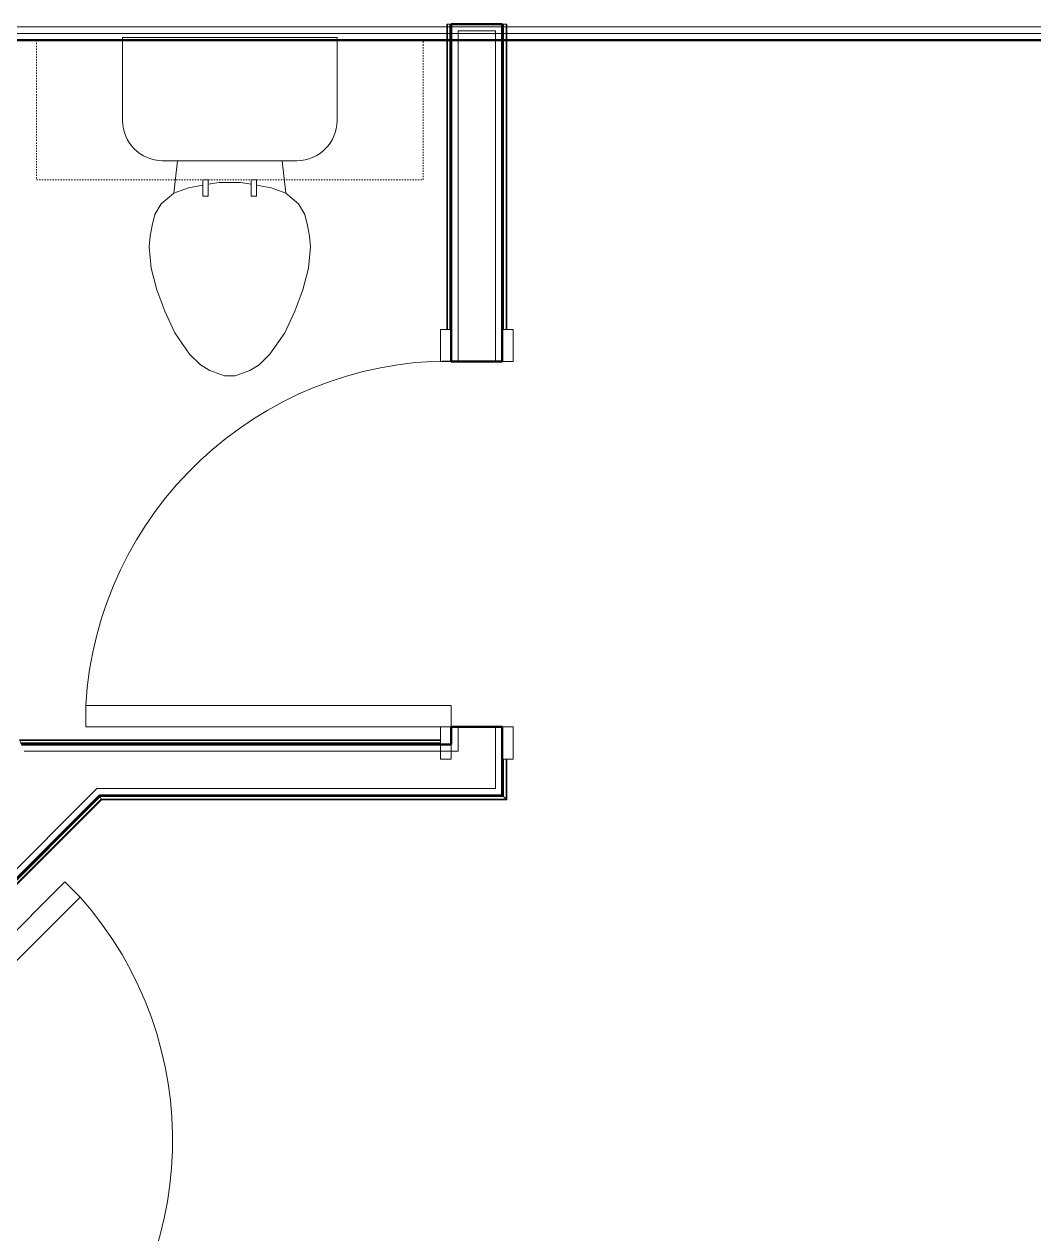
# Model space of a CAD drawing. Header units: inches. Extents: x -4235 to -464, y 9706 to 12425.
# Drawn here: x -2334.6 to -2240.6, y 10300.4 to 10413 of the extents above; entities that cross this region are included whole.
import ezdxf

# ---------------------------------------------------------------- set-up
doc = ezdxf.new("R2010")
doc.units = ezdxf.units.IN
doc.header["$MEASUREMENT"] = 0
doc.linetypes.add('Dash', pattern=[0.25, 0.125, -0.125])
for name, color, linetype, lineweight in [('0-1', 7, 'Continuous', 5), ('0-2', 254, 'Continuous', 9), ('A-DOOR-1', 7, 'Continuous', 9), ('A-DOOR-2', 90, 'Continuous', 20), ('A-DOOR-FRAM-1', 90, 'Continuous', 20), ('A-WALL-1', 250, 'Continuous', 50), ('A-WALL-2', 50, 'Continuous', 13), ('A-WALL-3', 10, 'Continuous', 9), ('A-WALL-4', 254, 'Continuous', 9), ('A-WALL-5', 7, 'Continuous', 9), ('I-WALL-1', 250, 'Continuous', 50), ('I-WALL-2', 10, 'Continuous', 9), ('I-WALL-3', 254, 'Continuous', 9), ('I-WALL-4', 7, 'Continuous', 9), ('P-SANR-FIXT-1', 7, 'Continuous', 9), ('P-SANR-FIXT-2', 254, 'Continuous', 9), ('Q-CASE-3', 7, 'Continuous', 9), ('Q-CASE-4', 7, 'Dash', 9)]:
    doc.layers.add(name, color=color, linetype=linetype, lineweight=lineweight)

# ---------------------------------------------------------------- blocks, each defined once
blk = doc.blocks.new('Basic Wall _ INT - W4BØF - _5_8 GYP - 2X4 WOOD_BATT_ - 5_8 GYP_ - ___-2695166-BACKGROUND - 1ST FLOOR')
at = {"layer": 'A-WALL-3'}
for p, q in [((-2295.21, 10413.04), (-2295.27, 10413.04)), ((-2295.06, 10413.04), (-2295.21, 10413.04)), ((-2295.21, 10411.54), (-2295.21, 10413.04)), ((-2295, 10413.04), (-2295.06, 10413.04)), ((-2294.95, 10413.04), (-2294.99, 10413.04)), ((-2294.86, 10413.04), (-2294.88, 10413.04)), ((-2294.86, 10413.04), (-2294.86, 10411.54)), ((-2294.86, 10384.62), (-2294.86, 10381.62))]:
    blk.add_line(p, q, dxfattribs=at)
at = {"layer": 'A-WALL-4'}
for p, q in [((-2295.27, 10413.04), (-2294.98, 10413.04)), ((-2295.27, 10411.54), (-2295.27, 10413.04)), ((-2294.98, 10413.04), (-2294.98, 10411.54)), ((-2294.98, 10413.04), (-2294.97, 10413.04)), ((-2294.97, 10413.04), (-2294.96, 10413.04)), ((-2294.96, 10413.04), (-2294.94, 10413.04)), ((-2294.94, 10413.04), (-2294.92, 10413.04)), ((-2294.92, 10413.04), (-2294.9, 10413.04)), ((-2294.9, 10413.04), (-2294.86, 10413.04)), ((-2295.21, 10384.62), (-2295.21, 10411.54)), ((-2294.86, 10411.54), (-2294.86, 10384.62))]:
    blk.add_line(p, q, dxfattribs=at)
at = {"layer": 'A-WALL-5'}
for p, q in [((-2295.27, 10384.62), (-2295.27, 10411.54)), ((-2294.98, 10411.54), (-2294.98, 10384.62))]:
    blk.add_line(p, q, dxfattribs=at)
blk = doc.blocks.new('Basic Wall _ INT - W4BØF - _5_8 GYP - 2X4 WOOD_BATT_ - 5_8 GYP_ - ___-2695167-BACKGROUND - 1ST FLOOR')
at = {"layer": 'A-WALL-3'}
for p, q in [((-2290.08, 10413.04), (-2290.11, 10413.04)), ((-2290.11, 10413.04), (-2290.11, 10411.54)), ((-2289.91, 10413.04), (-2289.97, 10413.04)), ((-2289.76, 10413.04), (-2289.9, 10413.04)), ((-2289.69, 10413.04), (-2289.76, 10413.04)), ((-2289.76, 10411.54), (-2289.76, 10413.04)), ((-2290.11, 10384.62), (-2290.11, 10381.62)), ((-2290.11, 10341.24), (-2290.08, 10341.22)), ((-2289.97, 10341.1), (-2289.91, 10341.04)), ((-2289.9, 10341.04), (-2289.76, 10340.89)), ((-2289.76, 10340.89), (-2289.69, 10340.83))]:
    blk.add_line(p, q, dxfattribs=at)
at = {"layer": 'A-WALL-4'}
for p, q in [((-2290.11, 10413.04), (-2290.06, 10413.04)), ((-2290.06, 10413.04), (-2289.98, 10413.04)), ((-2289.98, 10411.54), (-2289.98, 10413.04)), ((-2289.98, 10413.04), (-2289.9, 10413.04)), ((-2289.9, 10413.04), (-2289.81, 10413.04)), ((-2289.81, 10413.04), (-2289.69, 10413.04)), ((-2289.69, 10411.54), (-2289.69, 10413.04)), ((-2290.11, 10411.54), (-2290.11, 10384.62)), ((-2289.76, 10384.62), (-2289.76, 10411.54)), ((-2290.11, 10344.62), (-2290.11, 10341.24)), ((-2289.76, 10340.89), (-2289.76, 10344.62))]:
    blk.add_line(p, q, dxfattribs=at)
at = {"layer": 'A-WALL-5'}
for p, q in [((-2289.98, 10384.62), (-2289.98, 10411.54)), ((-2289.69, 10384.62), (-2289.69, 10411.54)), ((-2289.98, 10341.12), (-2289.98, 10344.62)), ((-2289.69, 10340.83), (-2289.69, 10344.62))]:
    blk.add_line(p, q, dxfattribs=at)
at = {"layer": 'A-WALL-5', "flags": 128}
for points in [[(-2289.98, 10341.12), (-2289.98, 10341.12), (-2289.99, 10341.13), (-2290.01, 10341.14), (-2290.02, 10341.16), (-2290.04, 10341.18), (-2290.06, 10341.2)], [(-2289.69, 10340.83), (-2289.81, 10340.95), (-2289.9, 10341.04), (-2289.96, 10341.1), (-2289.98, 10341.12)]]:
    blk.add_lwpolyline(points, dxfattribs=at)
blk = doc.blocks.new('Toilet-Domestic-3D - Toilet-Domestic-3D-V45-BACKGROUND - 1ST FLOOR')
at = {"layer": 'P-SANR-FIXT-1'}
for p, q in [((-9.98, 11.75), (-9.98, 19.23)), ((9.98, 19.23), (9.98, 11.75)), ((6.25, 8.02), (-6.25, 8.02)), ((-4.86, 8.02), (-5.21, 5)), ((4.86, 8.02), (5.21, 5)), ((-2.5, 5.74), (-3.84, 5.5)), ((-1, 6), (-2.01, 5.82)), ((1, 6), (-1, 6)), ((2, 5.82), (1, 6)), ((3.84, 5.5), (2.49, 5.74)), ((-5.21, 5), (-6.4, 4)), ((-3.84, 5.5), (-5.21, 5)), ((5.21, 5), (3.84, 5.5)), ((6.4, 4), (5.21, 5)), ((-6.4, 4), (-6.97, 3)), ((6.97, 3), (6.4, 4)), ((-6.97, 3), (-7.24, 2)), ((7.24, 2), (6.97, 3)), ((-7.24, 2), (-7.41, 1)), ((7.41, 1), (7.24, 2)), ((-7.41, 1), (-7.5, 0)), ((7.5, 0), (7.41, 1)), ((-7.5, 0), (-7.33, -1.99)), ((7.33, -1.99), (7.5, 0)), ((-7.33, -1.99), (-6.79, -4)), ((6.79, -4), (7.33, -1.99)), ((-6.79, -4), (-6.06, -6)), ((6.06, -6), (6.79, -4)), ((-6.06, -6), (-5.13, -8)), ((5.13, -8), (6.06, -6)), ((-5.13, -8), (-3.74, -10)), ((3.74, -10), (5.13, -8)), ((-3.74, -10), (-2.74, -11)), ((2.74, -11), (3.74, -10)), ((-2.74, -11), (-1.87, -11.5)), ((1.87, -11.5), (2.74, -11)), ((-1.87, -11.5), (-0.5, -12)), ((-0.5, -12), (0.5, -12)), ((0.5, -12), (1.87, -11.5))]:
    blk.add_line(p, q, dxfattribs=at)
for centre, start, end in [((-6.25, 11.75), 180, 270), ((6.25, 11.75), 270, 360)]:
    blk.add_arc(centre, 3.73, start, end, dxfattribs=at)
at = {"layer": 'P-SANR-FIXT-2'}
for p, q in [((-9.98, 19.48), (9.98, 19.48)), ((-9.98, 19.23), (-9.98, 19.48)), ((9.98, 19.48), (9.98, 19.23))]:
    blk.add_line(p, q, dxfattribs=at)
blk = doc.blocks.new('Basic Wall _ INT - W8BØF - _5_8 GYP - 2X8 WOOD_BATT_ - 5_8 GYP_ - ___-2704775-BACKGROUND - 1ST FLOOR')
at = {"layer": 'I-WALL-2'}
for p, q in [((-2327.58, 10341.22), (-2327.59, 10341.24)), ((-2327.51, 10341.04), (-2327.54, 10341.1)), ((-2327.45, 10340.89), (-2327.51, 10341.04)), ((-2327.42, 10340.83), (-2327.45, 10340.89)), ((-2357.29, 10311.55), (-2357.27, 10311.53)), ((-2357.2, 10311.46), (-2357.24, 10311.51)), ((-2356.99, 10311.26), (-2357.2, 10311.46)), ((-2356.83, 10311.51), (-2356.89, 10311.45)), ((-2356.74, 10311.6), (-2356.82, 10311.52)), ((-2357.14, 10311.41), (-2357.08, 10311.35)), ((-2357.04, 10311.3), (-2356.99, 10311.26))]:
    blk.add_line(p, q, dxfattribs=at)
at = {"layer": 'I-WALL-3'}
for p, q in [((-2357.29, 10311.55), (-2327.59, 10341.24)), ((-2327.45, 10340.89), (-2356.74, 10311.6)), ((-2357.25, 10311.52), (-2357.29, 10311.55)), ((-2357.24, 10311.51), (-2357.25, 10311.52)), ((-2356.78, 10311.47), (-2356.85, 10311.41)), ((-2356.7, 10311.55), (-2356.78, 10311.47))]:
    blk.add_line(p, q, dxfattribs=at)
at = {"layer": 'I-WALL-4'}
for p, q in [((-2357.2, 10311.46), (-2327.54, 10341.12)), ((-2327.42, 10340.83), (-2356.7, 10311.55)), ((-2327.59, 10341.24), (-2327.58, 10341.2))]:
    blk.add_line(p, q, dxfattribs=at)
at = {"layer": 'I-WALL-4', "flags": 128}
for points in [[(-2327.58, 10341.2), (-2327.57, 10341.18), (-2327.56, 10341.16), (-2327.55, 10341.14), (-2327.55, 10341.13), (-2327.54, 10341.12), (-2327.54, 10341.12)], [(-2327.54, 10341.12), (-2327.53, 10341.1), (-2327.51, 10341.04), (-2327.47, 10340.95), (-2327.42, 10340.83)]]:
    blk.add_lwpolyline(points, dxfattribs=at)
blk = doc.blocks.new('Basic Wall _ INT - W4BØF - _5_8 GYP - 2X4 WOOD_BATT_ - 5_8 GYP_ - ___-2695178-BACKGROUND - 1ST FLOOR')
at = {"layer": 'A-WALL-3'}
for p, q in [((-2335.04, 10346.41), (-2335.01, 10346.34)), ((-2335.01, 10346.34), (-2334.95, 10346.2)), ((-2334.95, 10346.19), (-2334.92, 10346.13)), ((-2334.87, 10346.02), (-2334.86, 10345.99))]:
    blk.add_line(p, q, dxfattribs=at)
at = {"layer": 'A-WALL-4'}
for p, q in [((-2295.86, 10346.34), (-2335.01, 10346.34)), ((-2334.86, 10345.99), (-2295.86, 10345.99))]:
    blk.add_line(p, q, dxfattribs=at)
at = {"layer": 'A-WALL-5'}
for p, q in [((-2295.86, 10346.41), (-2335.04, 10346.41)), ((-2295.86, 10346.12), (-2334.92, 10346.12)), ((-2334.86, 10345.99), (-2334.88, 10346.04))]:
    blk.add_line(p, q, dxfattribs=at)
at = {"layer": 'A-WALL-5', "flags": 128}
for points in [[(-2334.92, 10346.12), (-2334.92, 10346.14), (-2334.95, 10346.2), (-2334.99, 10346.29), (-2335.04, 10346.41)], [(-2334.88, 10346.04), (-2334.89, 10346.06), (-2334.9, 10346.08), (-2334.91, 10346.09), (-2334.91, 10346.11), (-2334.92, 10346.11), (-2334.92, 10346.12)]]:
    blk.add_lwpolyline(points, dxfattribs=at)
blk = doc.blocks.new('Basic Wall _ INT - W4BØF - _5_8 GYP - 2X4 WOOD_BATT_ - 5_8 GYP_ - ___-2695179-BACKGROUND - 1ST FLOOR')
at = {"layer": 'A-WALL-3'}
for p, q in [((-2327.59, 10341.24), (-2327.58, 10341.22)), ((-2327.54, 10341.1), (-2327.51, 10341.04)), ((-2327.51, 10341.04), (-2327.45, 10340.89)), ((-2327.45, 10340.89), (-2327.42, 10340.83)), ((-2290.08, 10341.22), (-2290.11, 10341.24)), ((-2289.91, 10341.04), (-2289.97, 10341.1)), ((-2289.76, 10340.89), (-2289.9, 10341.04)), ((-2289.69, 10340.83), (-2289.76, 10340.89))]:
    blk.add_line(p, q, dxfattribs=at)
at = {"layer": 'A-WALL-4'}
for p, q in [((-2327.59, 10341.24), (-2290.11, 10341.24)), ((-2289.76, 10340.89), (-2327.45, 10340.89))]:
    blk.add_line(p, q, dxfattribs=at)
at = {"layer": 'A-WALL-5'}
for p, q in [((-2327.58, 10341.2), (-2327.59, 10341.24)), ((-2327.54, 10341.12), (-2289.98, 10341.12)), ((-2289.69, 10340.83), (-2327.42, 10340.83))]:
    blk.add_line(p, q, dxfattribs=at)
at = {"layer": 'A-WALL-5', "flags": 128}
for points in [[(-2327.54, 10341.12), (-2327.54, 10341.12), (-2327.55, 10341.13), (-2327.55, 10341.14), (-2327.56, 10341.16), (-2327.57, 10341.18), (-2327.58, 10341.2)], [(-2327.42, 10340.83), (-2327.47, 10340.95), (-2327.51, 10341.04), (-2327.53, 10341.1), (-2327.54, 10341.12)], [(-2290.06, 10341.2), (-2290.04, 10341.18), (-2290.02, 10341.16), (-2290.01, 10341.14), (-2289.99, 10341.13), (-2289.98, 10341.12), (-2289.98, 10341.12)], [(-2289.98, 10341.12), (-2289.96, 10341.1), (-2289.9, 10341.04), (-2289.81, 10340.95), (-2289.69, 10340.83)]]:
    blk.add_lwpolyline(points, dxfattribs=at)
blk = doc.blocks.new('SWING - SINGLE - FLUSH - 2-10 x 6-8 - PRIVACY-3199405-BACKGROUND - 1ST FLOOR')
at = {"layer": 'A-DOOR-1'}
blk.add_arc((17, -2.38), 34.07, 180, 266.6343, dxfattribs=at)
at = {"layer": 'A-DOOR-2'}
for p, q in [((15, -2.38), (15, -36.38)), ((17, -2.38), (15, -2.38)), ((17, -2.38), (17, -36.38)), ((17, -36.38), (15, -36.38))]:
    blk.add_line(p, q, dxfattribs=at)
at = {"layer": 'A-DOOR-FRAM-1'}
for p, q in [((-20, 2.37), (-20, 3.37)), ((-20, 3.37), (-17, 3.37)), ((-17, 2.37), (-20, 2.37)), ((-17, 3.37), (-17, 2.37)), ((17, 2.37), (17, 3.37)), ((17, 3.37), (20, 3.37)), ((20, 2.37), (17, 2.37)), ((20, 3.37), (20, 2.37)), ((-20, -2.38), (-17, -2.38)), ((-20, -3.38), (-20, -2.38)), ((-17, -3.38), (-20, -3.38)), ((-17, -2.38), (-17, -3.38)), ((17, -2.38), (20, -2.38)), ((17, -3.38), (17, -2.38)), ((20, -3.38), (17, -3.38)), ((20, -2.38), (20, -3.38))]:
    blk.add_line(p, q, dxfattribs=at)
blk = doc.blocks.new('Basic Wall _ INT - W4BØF - _5_8 GYP - 2X4 WOOD_BATT_ - 5_8 GYP_ - ___-2695183-BACKGROUND - 1ST FLOOR')
at = {"layer": 'A-WALL-3'}
for p, q in [((-2390.13, 10344.43), (-2390.17, 10344.43)), ((-2389.88, 10344.43), (-2389.97, 10344.43)), ((-2389.67, 10344.43), (-2389.87, 10344.43)), ((-2389.58, 10344.43), (-2389.67, 10344.43)), ((-2363.26, 10318.02), (-2363.34, 10318.1)), ((-2363.3, 10317.56), (-2357.29, 10311.55)), ((-2363.19, 10317.95), (-2363.25, 10318.02)), ((-2357.48, 10312.24), (-2363.04, 10317.81)), ((-2357.04, 10311.8), (-2357.48, 10312.24)), ((-2356.83, 10311.59), (-2356.89, 10311.66)), ((-2356.74, 10311.51), (-2356.83, 10311.59)), ((-2356.99, 10311.26), (-2354.87, 10309.13)), ((-2330.83, 10285.09), (-2328.7, 10282.97)), ((-2324.09, 10278.86), (-2324.18, 10278.94)), ((-2324.03, 10278.79), (-2324.09, 10278.86)), ((-2324.13, 10278.4), (-2320.77, 10275.04)), ((-2323.45, 10278.21), (-2323.89, 10278.65)), ((-2321.01, 10275.77), (-2323.44, 10278.21)), ((-2320.53, 10275.29), (-2320.97, 10275.73)), ((-2320.32, 10275.08), (-2320.38, 10275.15)), ((-2320.23, 10275), (-2320.32, 10275.08)), ((-2304.23, 10258.5), (-2304.22, 10258.52)), ((-2304.18, 10258.64), (-2304.15, 10258.7)), ((-2304.15, 10258.71), (-2304.09, 10258.85)), ((-2304.09, 10258.85), (-2304.06, 10258.91))]:
    blk.add_line(p, q, dxfattribs=at)
at = {"layer": 'A-WALL-4'}
for p, q in [((-2390.17, 10344.43), (-2363.3, 10317.56)), ((-2363.34, 10318.1), (-2389.67, 10344.43)), ((-2363.21, 10318.06), (-2363.29, 10318.15)), ((-2363.15, 10318), (-2363.21, 10318.06)), ((-2357.65, 10312.1), (-2363.21, 10317.65)), ((-2357.43, 10312.29), (-2363, 10317.85)), ((-2357.2, 10311.64), (-2357.64, 10312.08)), ((-2356.99, 10311.84), (-2357.43, 10312.28)), ((-2357.29, 10311.55), (-2356.99, 10311.26)), ((-2356.78, 10311.64), (-2356.85, 10311.7)), ((-2356.7, 10311.55), (-2356.78, 10311.64)), ((-2328.7, 10282.97), (-2324.16, 10278.43)), ((-2324.18, 10278.94), (-2328.46, 10283.22)), ((-2324.05, 10278.9), (-2324.13, 10278.98)), ((-2323.98, 10278.84), (-2324.05, 10278.9)), ((-2323.61, 10278.05), (-2324.05, 10278.49)), ((-2323.41, 10278.26), (-2323.84, 10278.69)), ((-2321.14, 10275.59), (-2323.6, 10278.05)), ((-2320.48, 10275.33), (-2323.4, 10278.25)), ((-2320.69, 10275.13), (-2321.13, 10275.57)), ((-2320.77, 10275.04), (-2304.23, 10258.5)), ((-2320.27, 10275.13), (-2320.34, 10275.19)), ((-2320.19, 10275.04), (-2320.27, 10275.12)), ((-2304.09, 10258.85), (-2320.23, 10275))]:
    blk.add_line(p, q, dxfattribs=at)
at = {"layer": 'A-WALL-5'}
for p, q in [((-2363.21, 10317.65), (-2389.99, 10344.43)), ((-2363.3, 10318.15), (-2389.58, 10344.43)), ((-2356.9, 10311.34), (-2357.2, 10311.64)), ((-2324.05, 10278.49), (-2328.62, 10283.06)), ((-2324.13, 10278.98), (-2328.41, 10283.26)), ((-2304.18, 10258.62), (-2320.69, 10275.13)), ((-2304.06, 10258.91), (-2320.19, 10275.04))]:
    blk.add_line(p, q, dxfattribs=at)
at = {"layer": 'A-WALL-5', "flags": 128}
for points in [[(-2390.11, 10344.43), (-2390.08, 10344.43), (-2390.05, 10344.43), (-2390.02, 10344.43), (-2390, 10344.43), (-2389.99, 10344.43), (-2389.99, 10344.43)], [(-2389.99, 10344.43), (-2389.96, 10344.43), (-2389.88, 10344.43), (-2389.75, 10344.43), (-2389.58, 10344.43)], [(-2304.18, 10258.62), (-2304.18, 10258.62), (-2304.19, 10258.61), (-2304.19, 10258.6), (-2304.2, 10258.58), (-2304.21, 10258.56), (-2304.22, 10258.54)], [(-2304.06, 10258.91), (-2304.11, 10258.79), (-2304.15, 10258.7), (-2304.17, 10258.64), (-2304.18, 10258.62)]]:
    blk.add_lwpolyline(points, dxfattribs=at)
blk = doc.blocks.new('Basic Wall _ INT - W4BØF - _5_8 GYP - 2X4 WOOD_BATT_ - 5_8 GYP_ - ___-2695182-BACKGROUND - 1ST FLOOR')
at = {"layer": 'A-WALL-3'}
for p, q in [((-2397.38, 10344.43), (-2397.47, 10344.43)), ((-2397.17, 10344.43), (-2397.38, 10344.43)), ((-2397.08, 10344.43), (-2397.17, 10344.43)), ((-2396.88, 10344.43), (-2396.92, 10344.43)), ((-2360.35, 10307.9), (-2358.23, 10305.78)), ((-2334.18, 10281.73), (-2332.06, 10279.61)), ((-2306.37, 10253.34), (-2306.35, 10253.4)), ((-2306.35, 10253.4), (-2306.29, 10253.54)), ((-2306.28, 10253.55), (-2306.26, 10253.61)), ((-2306.21, 10253.73), (-2306.2, 10253.75))]:
    blk.add_line(p, q, dxfattribs=at)
at = {"layer": 'A-WALL-4'}
for p, q in [((-2360.6, 10307.65), (-2397.38, 10344.43)), ((-2396.88, 10344.43), (-2360.35, 10307.9)), ((-2306.35, 10253.4), (-2332.31, 10279.36)), ((-2332.06, 10279.61), (-2306.2, 10253.75))]:
    blk.add_line(p, q, dxfattribs=at)
at = {"layer": 'A-WALL-5'}
for p, q in [((-2360.64, 10307.6), (-2397.47, 10344.43)), ((-2397.06, 10344.43), (-2360.44, 10307.81)), ((-2306.37, 10253.34), (-2332.36, 10279.32)), ((-2332.15, 10279.52), (-2306.25, 10253.62))]:
    blk.add_line(p, q, dxfattribs=at)
at = {"layer": 'A-WALL-5', "flags": 128}
for points in [[(-2397.47, 10344.43), (-2397.3, 10344.43), (-2397.17, 10344.43), (-2397.09, 10344.43), (-2397.06, 10344.43)], [(-2397.06, 10344.43), (-2397.06, 10344.43), (-2397.04, 10344.43), (-2397.03, 10344.43), (-2397, 10344.43), (-2396.97, 10344.43), (-2396.94, 10344.43)], [(-2306.25, 10253.62), (-2306.26, 10253.6), (-2306.28, 10253.55), (-2306.32, 10253.46), (-2306.37, 10253.34)], [(-2306.22, 10253.71), (-2306.23, 10253.69), (-2306.24, 10253.67), (-2306.24, 10253.65), (-2306.25, 10253.64), (-2306.25, 10253.63), (-2306.25, 10253.62)]]:
    blk.add_lwpolyline(points, dxfattribs=at)
blk = doc.blocks.new('300 Series Wall Hung Cabinet_326 - 36_-2909952-BACKGROUND - 1ST FLOOR')
at = {"layer": 'Q-CASE-3'}
for p, q in [((-2.5, -13.19), (-2.01, -13.19)), ((-2.5, -13.19), (-2.5, -14.69)), ((-2.01, -14.69), (-2.01, -13.19)), ((2, -13.19), (2.49, -13.19)), ((2, -13.19), (2, -14.69)), ((2.49, -14.69), (2.49, -13.19)), ((-2.5, -14.69), (-2.01, -14.69)), ((2, -14.69), (2.49, -14.69))]:
    blk.add_line(p, q, dxfattribs=at)
at = {"layer": 'Q-CASE-4'}
for p, q in [((18, -0.19), (-18, -0.19)), ((-18, -0.19), (-18, -13.19)), ((18, -13.19), (18, -0.19)), ((-18, -13.19), (18, -13.19))]:
    blk.add_line(p, q, dxfattribs=at)
blk = doc.blocks.new('CTR - 1st Phase - Unit Layouts_rvt-1-BACKGROUND - 1ST FLOOR')
at = {"layer": 'A-WALL-1'}
for p, q in [((-2294.86, 10413.04), (-2294.86, 10381.62)), ((-2294.23, 10413.04), (-2294.86, 10413.04)), ((-2290.73, 10413.04), (-2294.23, 10413.04)), ((-2290.11, 10413.04), (-2290.73, 10413.04)), ((-2290.11, 10381.62), (-2290.11, 10413.04)), ((-2294.86, 10381.62), (-2290.11, 10381.62)), ((-2294.86, 10347.62), (-2294.86, 10345.99)), ((-2290.11, 10347.62), (-2294.86, 10347.62)), ((-2290.11, 10345.99), (-2290.11, 10347.62)), ((-2294.86, 10345.99), (-2322.84, 10345.99)), ((-2290.11, 10341.87), (-2290.11, 10345.99)), ((-2290.11, 10341.24), (-2290.11, 10341.87)), ((-2327.59, 10341.24), (-2290.11, 10341.24))]:
    blk.add_line(p, q, dxfattribs=at)
at = {"layer": 'A-WALL-2'}
for p, q in [((-2294.23, 10381.62), (-2294.23, 10412.41)), ((-2290.73, 10412.41), (-2294.23, 10412.41)), ((-2290.73, 10381.62), (-2290.73, 10412.41)), ((-2294.23, 10345.99), (-2294.23, 10347.62)), ((-2290.73, 10345.99), (-2290.73, 10347.62)), ((-2334.61, 10345.37), (-2324.35, 10345.37)), ((-2324.35, 10345.37), (-2323.47, 10345.37)), ((-2294.23, 10345.37), (-2323.47, 10345.37)), ((-2294.23, 10345.99), (-2294.23, 10345.37)), ((-2290.73, 10345.99), (-2290.73, 10345.37)), ((-2290.73, 10345.37), (-2290.73, 10341.87)), ((-2327.85, 10341.87), (-2357.73, 10311.99)), ((-2327.85, 10341.87), (-2326.97, 10341.87)), ((-2290.73, 10341.87), (-2326.97, 10341.87))]:
    blk.add_line(p, q, dxfattribs=at)
at = {"layer": 'A-WALL-3'}
for p, q in [((-2294.86, 10413.04), (-2294.86, 10411.54)), ((-2294.86, 10413.04), (-2290.11, 10413.04)), ((-2290.11, 10411.54), (-2290.11, 10413.04)), ((-2294.86, 10411.54), (-2294.86, 10384.62)), ((-2290.11, 10384.62), (-2290.11, 10411.54)), ((-2294.86, 10384.62), (-2294.86, 10381.62)), ((-2290.11, 10381.62), (-2290.11, 10384.62)), ((-2295.86, 10345.99), (-2322.84, 10345.99)), ((-2290.11, 10344.62), (-2290.11, 10341.24)), ((-2327.59, 10341.24), (-2290.11, 10341.24))]:
    blk.add_line(p, q, dxfattribs=at)
at = {"layer": 'A-WALL-4'}
for p, q in [((-2290.11, 10381.62), (-2294.86, 10381.62)), ((-2294.86, 10347.62), (-2290.11, 10347.62))]:
    blk.add_line(p, q, dxfattribs=at)
at = {"layer": 'I-WALL-1'}
for p, q in [((-2333.98, 10345.99), (-2334.86, 10345.99)), ((-2322.84, 10345.99), (-2333.98, 10345.99)), ((-2357.29, 10311.55), (-2327.59, 10341.24))]:
    blk.add_line(p, q, dxfattribs=at)
at = {"layer": 'I-WALL-2'}
for p, q in [((-2334.86, 10345.99), (-2322.84, 10345.99)), ((-2356.99, 10311.84), (-2327.59, 10341.24))]:
    blk.add_line(p, q, dxfattribs=at)
at = {"layer": '0-2'}
for name, p in [('Basic Wall _ INT - W4BØF - _5_8 GYP - 2X4 WOOD_BATT_ - 5_8 GYP_ - ___-2695166-BACKGROUND - 1ST FLOOR', (0, 0)), ('Basic Wall _ INT - W4BØF - _5_8 GYP - 2X4 WOOD_BATT_ - 5_8 GYP_ - ___-2695167-BACKGROUND - 1ST FLOOR', (0, 0)), ('Toilet-Domestic-3D - Toilet-Domestic-3D-V45-BACKGROUND - 1ST FLOOR', (-2315.47, 10392.31)), ('300 Series Wall Hung Cabinet_326 - 36_-2909952-BACKGROUND - 1ST FLOOR', (-2315.47, 10411.73)), ('Basic Wall _ INT - W4BØF - _5_8 GYP - 2X4 WOOD_BATT_ - 5_8 GYP_ - ___-2695178-BACKGROUND - 1ST FLOOR', (0, 0)), ('Basic Wall _ INT - W4BØF - _5_8 GYP - 2X4 WOOD_BATT_ - 5_8 GYP_ - ___-2695182-BACKGROUND - 1ST FLOOR', (0, 0)), ('Basic Wall _ INT - W4BØF - _5_8 GYP - 2X4 WOOD_BATT_ - 5_8 GYP_ - ___-2695183-BACKGROUND - 1ST FLOOR', (0, 0)), ('Basic Wall _ INT - W8BØF - _5_8 GYP - 2X8 WOOD_BATT_ - 5_8 GYP_ - ___-2704775-BACKGROUND - 1ST FLOOR', (0, 0)), ('Basic Wall _ INT - W4BØF - _5_8 GYP - 2X4 WOOD_BATT_ - 5_8 GYP_ - ___-2695179-BACKGROUND - 1ST FLOOR', (0, 0))]:
    blk.add_blockref(name, p, dxfattribs=at)
for p, rotation in [((-2292.48, 10364.62), 269.9999999999841), ((-2344.53, 10295.43), 134.999999999986)]:
    blk.add_blockref('SWING - SINGLE - FLUSH - 2-10 x 6-8 - PRIVACY-3199405-BACKGROUND - 1ST FLOOR', p, dxfattribs=dict(at, rotation=rotation))
blk = doc.blocks.new('CTR - 1st Phase - Common Walls_rvt-1-BACKGROUND - 1ST FLOOR')
at = {"layer": 'A-WALL-2'}
for p, q in [((-2105.82, 10412.79), (-2437.18, 10412.79)), ((-2105.82, 10412.16), (-2437.8, 10412.16))]:
    blk.add_line(p, q, dxfattribs=at)
at = {"layer": 'I-WALL-1'}
blk.add_line((-2341.71, 10411.54), (-2105.82, 10411.54), dxfattribs=at)
at = {"layer": 'I-WALL-2'}
for p, q in [((-2295.27, 10411.54), (-2295.16, 10411.54)), ((-2295.15, 10411.54), (-2295.06, 10411.54)), ((-2295.06, 10411.54), (-2295, 10411.54)), ((-2294.86, 10411.54), (-2294.25, 10411.54)), ((-2294.23, 10411.54), (-2290.73, 10411.54)), ((-2290.71, 10411.54), (-2290.11, 10411.54)), ((-2289.96, 10411.54), (-2289.91, 10411.54)), ((-2289.9, 10411.54), (-2289.82, 10411.54)), ((-2289.81, 10411.54), (-2289.7, 10411.54))]:
    blk.add_line(p, q, dxfattribs=at)
at = {"layer": 'I-WALL-3'}
for p, q in [((-2336.06, 10411.54), (-2325.45, 10411.54)), ((-2305.49, 10411.54), (-2295.27, 10411.54)), ((-2289.7, 10411.54), (-2105.82, 10411.54))]:
    blk.add_line(p, q, dxfattribs=at)

msp = doc.modelspace()

# ---------------------------------------------------------------- block references
at = {"layer": '0-1'}
for name in ['CTR - 1st Phase - Unit Layouts_rvt-1-BACKGROUND - 1ST FLOOR', 'CTR - 1st Phase - Common Walls_rvt-1-BACKGROUND - 1ST FLOOR']:
    msp.add_blockref(name, (0, 0), dxfattribs=at)

doc.saveas('drawing.dxf')
